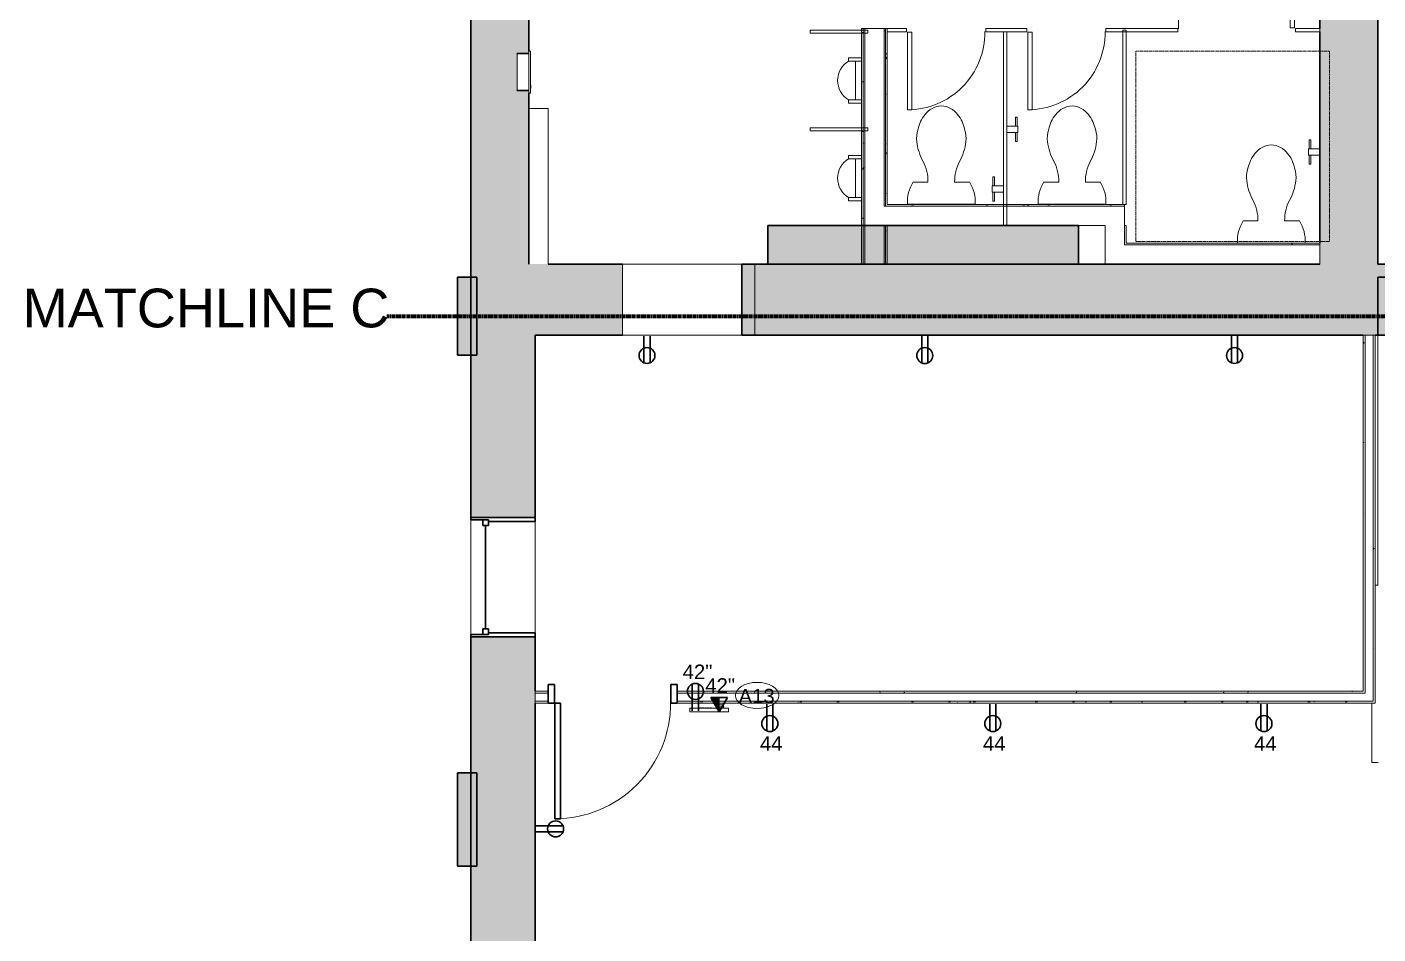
# Model space of a CAD drawing. Header units: inches. Extents: x -4688 to 1542, y -3558 to 978.
# Drawn here: x -1172.5 to -754, y -1469.7 to -1188.7 of the extents above; entities that cross this region are included whole.
import ezdxf

# ---------------------------------------------------------------- set-up
doc = ezdxf.new("R2010")
doc.units = ezdxf.units.IN
doc.header["$MEASUREMENT"] = 0
doc.linetypes.add('Dash', pattern=[0.25, 0.125, -0.125])
doc.linetypes.add('Dash 1_8_', pattern=[0.25, 0.125, -0.125])
for name, color, linetype, lineweight in [('A-ANNO-MATC', 214, 'Dash', 140), ('A-ANNO-NOTE', 131, 'Continuous', 40), ('A-DOOR', 31, 'Continuous', 18), ('A-DOOR-FRAM', 31, 'Continuous', 30), ('A-FLOR', 192, 'Continuous', 18), ('A-GLAZ', 151, 'Continuous', 18), ('A-WALL', 113, 'Continuous', 18), ('A-WALL-PATT', 111, 'Continuous', 18), ('G-ANNO-TEXT', 231, 'Continuous', 9), ('I-WALL', 2, 'Continuous', 18), ('P-SANR-FIXT', 6, 'Continuous', 9), ('Q-SPCQ', 91, 'Continuous', 9), ('Q-SPCQ-IDEN', 132, 'Continuous', 9), ('S-STRS', 31, 'Continuous', 18)]:
    doc.layers.add(name, color=color, linetype=linetype, lineweight=lineweight)
doc.styles.add('Arial', font='arial.ttf', dxfattribs={"height": 4.5})
doc.styles.add('Swis721 Lt BT', font='swissl.ttf', dxfattribs={"height": 4.5})
doc.styles.add('Swis721 Lt BT_1', font='swissl.ttf', dxfattribs={"height": 12})
pattern_1 = [(0, (0, 0), (15.36, 3.84), [0.634, -10.886, 0.634, -10.886, -61.44]), (0, (0, 0), (15.36, 3.84), [-23.04, 0.634, -22.406, 0.634, -10.886, -26.88]), (0, (0, 0), (15.36, 3.84), [-57.6, 0.634, -7.046, 0.634, -18.566]), (120, (5.76, 1.92), (-11.0055376, 11.38215), [0.634, -10.886, 0.634, -10.886, -61.44]), (120, (5.76, 1.92), (-11.0055376, 11.38215), [-23.04, 0.634, -22.406, 0.634, -10.886, -26.88]), (120, (5.76, 1.92), (-11.0055376, 11.38215), [-57.6, 0.634, -7.046, 0.634, -18.566]), (240, (7.68, 9.6), (-4.3544624, -15.22215), [0.634, -10.886, 0.634, -10.886, -61.44]), (240, (7.68, 9.6), (-4.3544624, -15.22215), [-23.04, 0.634, -22.406, 0.634, -10.886, -26.88]), (240, (7.68, 9.6), (-4.3544624, -15.22215), [-57.6, 0.634, -7.046, 0.634, -18.566])]

# ---------------------------------------------------------------- blocks, each defined once
blk = doc.blocks.new('Double Hung - large windows-5248873-1st Floor Power _ Signal')
at = {"layer": 'A-GLAZ', "color": 8, "lineweight": 30}
for p, q in [((-18.5, 10), (-17.75, 10)), ((-17.75, 4.5), (-17.75, 10)), ((17.75, 4.5), (17.75, 10)), ((18.5, 10), (17.75, 10)), ((-17.75, 6.25), (-17.75, 4.5)), ((-17.75, 6.25), (-16, 6.25)), ((-17.75, 4.5), (-16, 4.5)), ((-17.75, 4.5), (-17.25, 4.5)), ((-17.25, -10), (-17.25, 4.5)), ((-16, 6.25), (-16, 4.5)), ((-16, 5.375), (16, 5.375)), ((16, 6.25), (16, 4.5)), ((17.75, 6.25), (16, 6.25)), ((17.75, 4.5), (16, 4.5)), ((17.25, 4.5), (17.75, 4.5)), ((17.25, 4.5), (17.25, -10)), ((17.75, 6.25), (17.75, 4.5)), ((-17.25, -10), (-18.5, -10)), ((17.25, -10), (18.5, -10))]:
    blk.add_line(p, q, dxfattribs=at)
blk = doc.blocks.new('ADA TOILET - Floor Mount 2-7618385-1st Floor Power _ Signal')
at = {"layer": 'P-SANR-FIXT', "linetype": 'Dash 1_8_'}
for p, q in [((18, 60.94), (-42, 60.94)), ((-42, 60.94), (-42, 1.94)), ((18, 1.94), (18, 60.94)), ((-42, 1.94), (18, 1.94))]:
    blk.add_line(p, q, dxfattribs=at)
at = {"layer": 'P-SANR-FIXT'}
for p, q in [((-8.7, 8.31), (-4.13, 8.31)), ((4.13, 8.31), (8.7, 8.31)), ((10.46, 1.47), (-10.46, 1.47))]:
    blk.add_line(p, q, dxfattribs=at)
for centre, radius, start, end in [((0.18, 25.42), 6.45, 91.5969, 144.1622), ((-0.18, 25.42), 6.45, 35.8378, 88.4031), ((2.68, 22.72), 10.08, 140.0681, 169.0843), ((-2.68, 22.72), 10.08, 10.9157, 39.9319), ((0.88, 21.86), 8.56, 161.1064, 187.2133), ((-0.88, 21.86), 8.56, 352.7867, 18.8936), ((9.41, 22.94), 17.16, 187.2133, 208.7603), ((-9.41, 22.94), 17.16, 331.2397, 352.7867), ((-17.85, 8.46), 13.72, 359.3911, 27.0003), ((17.85, 8.46), 13.72, 152.9997, 180.6089), ((0.69, 2.25), 11.19, 147.1473, 183.9988), ((-0.69, 2.25), 11.19, 356.0012, 32.8527)]:
    blk.add_arc(centre, radius, start, end, dxfattribs=at)
blk = doc.blocks.new('P-Toilet-Floor-3D - Floor Mount 2-7619769-1st Floor Power _ Signal')
at = {"layer": 'P-SANR-FIXT'}
for p, q in [((-8.7, 8.31), (-4.13, 8.31)), ((4.13, 8.31), (8.7, 8.31)), ((10.46, 1.47), (-10.46, 1.47))]:
    blk.add_line(p, q, dxfattribs=at)
for centre, radius, start, end in [((0.18, 25.42), 6.45, 91.5969, 144.1622), ((-0.18, 25.42), 6.45, 35.8378, 88.4031), ((2.68, 22.72), 10.08, 140.0681, 169.0843), ((-2.68, 22.72), 10.08, 10.9157, 39.9319), ((0.88, 21.86), 8.56, 161.1064, 187.2133), ((-0.88, 21.86), 8.56, 352.7867, 18.8936), ((9.41, 22.94), 17.16, 187.2133, 208.7603), ((-9.41, 22.94), 17.16, 331.2397, 352.7867), ((-17.85, 8.46), 13.72, 359.3911, 27.0003), ((17.85, 8.46), 13.72, 152.9997, 180.6089), ((0.69, 2.25), 11.19, 147.1473, 183.9988), ((-0.69, 2.25), 11.19, 356.0012, 32.8527)]:
    blk.add_arc(centre, radius, start, end, dxfattribs=at)
blk = doc.blocks.new('P-Urinal-Wall-3D - P-Urinal-Wall-3D-8445270-1st Floor Power _ Signal')
at = {"layer": 'P-SANR-FIXT'}
for p, q in [((-11.29, 4), (-11.29, 8)), ((-11.29, 8), (-10.29, 8)), ((-10.29, 8), (-10.29, 4)), ((1.71, 5.85), (-10.29, 5.85)), ((-10.29, 5.85), (-10.29, 4)), ((2.73, 8), (1.71, 8)), ((1.71, 8), (1.71, 4)), ((1.71, 4), (1.71, 5.85)), ((2.73, 4), (2.73, 8)), ((-10.29, 4), (-11.29, 4)), ((-10.29, 4), (1.71, 4)), ((1.71, 4), (2.73, 4))]:
    blk.add_line(p, q, dxfattribs=at)
blk.add_arc((-4.29, 4.39), 7, 31.0027, 148.9973, dxfattribs=at)
blk = doc.blocks.new('Single Glass_All Glass_Frameless - 3_-0_x8_-0_-8319656-1st Floor Power _ Signal')
at = {"layer": 'A-DOOR'}
for p, q in [((20.62, 36.78), (20.62, 0.78)), ((21.99, 36.78), (20.62, 36.78)), ((21.99, 0.78), (21.99, 36.78)), ((20.62, 0.78), (21.99, 0.78))]:
    blk.add_line(p, q, dxfattribs=at)
at = {"layer": 'A-DOOR', "lineweight": 9}
blk.add_arc((21.99, 0.78), 36, 90, 180.5, dxfattribs=at)
blk = doc.blocks.new('Single Glass_All Glass_Frameless - 2_-0_x8_-0_-8445793-1st Floor Power _ Signal')
at = {"layer": 'A-DOOR'}
for p, q in [((14.62, 24.78), (14.62, 0.78)), ((15.99, 24.78), (14.62, 24.78)), ((15.99, 0.78), (15.99, 24.78)), ((14.62, 0.78), (15.99, 0.78))]:
    blk.add_line(p, q, dxfattribs=at)
at = {"layer": 'A-DOOR', "lineweight": 9}
blk.add_arc((15.99, 0.78), 24, 90, 180.5, dxfattribs=at)
blk = doc.blocks.new('P-Toilet-Floor-3D - Floor Mount 2-7580443-1st Floor Power _ Signal')
at = {"layer": 'P-SANR-FIXT'}
for p, q in [((10.46, -1.47), (-10.46, -1.47)), ((-8.7, -8.31), (-4.13, -8.31)), ((4.13, -8.31), (8.7, -8.31))]:
    blk.add_line(p, q, dxfattribs=at)
for centre, radius, start, end in [((0.69, -2.25), 11.19, 176.0012, 212.8527), ((-0.69, -2.25), 11.19, 327.1473, 3.9988), ((-17.85, -8.46), 13.72, 332.9997, 0.6089), ((17.85, -8.46), 13.72, 179.3911, 207.0003), ((9.41, -22.94), 17.16, 151.2397, 172.7867), ((-9.41, -22.94), 17.16, 7.2133, 28.7603), ((0.88, -21.86), 8.56, 172.7867, 198.8936), ((-0.88, -21.86), 8.56, 341.1064, 7.2133), ((2.68, -22.72), 10.08, 190.9157, 219.9319), ((-2.68, -22.72), 10.08, 320.0681, 349.0843), ((0.18, -25.42), 6.45, 215.8378, 268.4031), ((-0.18, -25.42), 6.45, 271.5969, 324.1622)]:
    blk.add_arc(centre, radius, start, end, dxfattribs=at)
blk = doc.blocks.new('Single Flush - D2 3_ X 8_-8252917-1st Floor Power _ Signal')
at = {"layer": 'A-DOOR', "lineweight": 30}
for p, q in [((16.15625, 37.6875), (16.15625, 1.875)), ((17.90625, 37.6875), (16.15625, 37.6875)), ((17.90625, 1.875), (17.90625, 37.6875)), ((16.15625, 1.875), (17.90625, 1.875))]:
    blk.add_line(p, q, dxfattribs=at)
at = {"layer": 'A-DOOR', "lineweight": 9}
blk.add_arc((17.90625, 1.875), 35.8125, 90, 180.5, dxfattribs=at)
at = {"layer": 'A-DOOR-FRAM'}
for p, q in [((-20, -3.875), (-20, 1.875)), ((-20, 1.875), (-18, 1.875)), ((-18, -3.875), (-18, 1.875)), ((18.000004, -3.875), (18.000004, 1.875)), ((18.000004, 1.875), (20.000004, 1.875)), ((20.000004, -3.875), (20.000004, 1.875)), ((-20, -3.875), (-18, -3.875)), ((18.000004, -3.875), (20.000004, -3.875))]:
    blk.add_line(p, q, dxfattribs=at)
blk = doc.blocks.new('P-Toilet_Paper_Holder - 7 1_2_x3 1_2_x7 1_4_-2803415-1st Floor Power _ Signal')
at = {"layer": 'P-SANR-FIXT'}
for p, q in [((-873.51, -1239.94), (-873.51, -1237.94)), ((-873.51, -1237.94), (-870.01, -1237.94)), ((-872.76, -1235.19), (-873.26, -1235.19)), ((-873.26, -1235.19), (-873.26, -1237.94)), ((-872.76, -1237.94), (-872.76, -1235.19)), ((-870.01, -1237.94), (-870.01, -1239.94)), ((-870.01, -1239.94), (-873.51, -1239.94)), ((-873.26, -1239.94), (-873.26, -1242.69)), ((-873.26, -1242.69), (-872.76, -1242.69)), ((-872.76, -1242.69), (-872.76, -1239.94))]:
    blk.add_line(p, q, dxfattribs=at)
blk = doc.blocks.new('P-Toilet_Paper_Holder - 7 1_2_x3 1_2_x7 1_4_-V111-1st Floor Power _ Signal')
at = {"layer": 'P-SANR-FIXT'}
for p, q in [((-774.79, -1223.68), (-775.29, -1223.68)), ((-775.29, -1223.68), (-775.29, -1226.43)), ((-774.79, -1226.43), (-774.79, -1223.68)), ((-775.54, -1228.43), (-775.54, -1226.43)), ((-775.54, -1226.43), (-772.04, -1226.43)), ((-772.04, -1228.43), (-775.54, -1228.43)), ((-775.29, -1228.43), (-775.29, -1231.18)), ((-774.79, -1231.18), (-774.79, -1228.43)), ((-775.29, -1231.18), (-774.79, -1231.18))]:
    blk.add_line(p, q, dxfattribs=at)
blk = doc.blocks.new('Combo-Ppr-Twl-Waste_Bobrick_B-38034 - B-83034-7802409-1st Floor Power _ Signal')
at = {"layer": 'P-SANR-FIXT'}
for p, q in [((-778.61, -954.4), (-778.61, -941.4)), ((-778.04, -941.4), (-778.61, -941.4)), ((-778.04, -941.4), (-778.04, -954.4)), ((-778.61, -942.9), (-778.73, -942.9)), ((-778.73, -943.9), (-778.73, -942.9)), ((-778.73, -943.9), (-778.61, -943.9)), ((-778.04, -942.28), (-774.42, -942.28)), ((-774.48, -953.43), (-774.48, -942.37)), ((-774.42, -942.37), (-774.48, -942.37)), ((-774.42, -942.28), (-774.42, -953.53)), ((-774.42, -942.37), (-774.42, -953.43)), ((-774.42, -953.53), (-778.04, -953.53)), ((-774.48, -953.43), (-774.42, -953.43)), ((-778.61, -954.4), (-778.04, -954.4))]:
    blk.add_line(p, q, dxfattribs=at)
blk = doc.blocks.new('A1012 - Telephone_ Wall Mounted_ 1 Line 12 x 12 - A1012 - Telephone_ Wall Mounted_ 1 Line 12__ x 12__-V128-1st Floor Power _ Signal')
at = {"layer": 'Q-SPCQ'}
for p, q in [((-15, -16.18), (-15, -15)), ((-15, -15), (-3, -15)), ((-15, -16.18), (-3, -16.18)), ((-13.3, -16.18), (-13.5, -16.58)), ((-13.5, -16.58), (-13.3, -16.18)), ((-13.5, -16.58), (-13.11, -17.17)), ((-13.5, -16.58), (-12.75, -16.58)), ((-12.75, -16.58), (-12.28, -16.58)), ((-12.28, -16.58), (-11.53, -16.58)), ((-11.93, -17.17), (-11.53, -16.58)), ((-11.53, -16.58), (-11.73, -16.18)), ((-11.73, -16.18), (-11.53, -16.58)), ((-9.77, -16.26), (-9.77, -16.18)), ((-9.3, -16.26), (-9.77, -16.26)), ((-9.3, -16.18), (-9.3, -16.26)), ((-8.98, -16.26), (-8.98, -16.18)), ((-8.51, -16.26), (-8.98, -16.26)), ((-8.51, -16.18), (-8.51, -16.26)), ((-8.2, -16.26), (-8.2, -16.18)), ((-7.72, -16.26), (-8.2, -16.26)), ((-7.72, -16.18), (-7.72, -16.26)), ((-7.41, -16.26), (-7.41, -16.18)), ((-6.94, -16.26), (-7.41, -16.26)), ((-6.94, -16.18), (-6.94, -16.26)), ((-6.62, -16.26), (-6.62, -16.18)), ((-6.15, -16.26), (-6.62, -16.26)), ((-6.15, -16.18), (-6.15, -16.26)), ((-3, -15), (-3, -16.18)), ((-12.75, -17.17), (-13.11, -17.17)), ((-12.28, -17.17), (-12.75, -17.17)), ((-11.93, -17.17), (-12.28, -17.17))]:
    blk.add_line(p, q, dxfattribs=at)
blk = doc.blocks.new('Appliance_Specialty Equipment Tag - Standard-3515593-1st Floor Power _ Signal')
at = {"layer": 'Q-SPCQ-IDEN'}
blk.add_ellipse((-0.0499, 0.0037), major_axis=(-0.1406, 0), ratio=0.600473, dxfattribs=at)

msp = doc.modelspace()

# ---------------------------------------------------------------- hatches: boundary and pattern name
at = {"layer": 'A-ANNO-NOTE', "lineweight": 9}
msp.add_hatch(color=256, dxfattribs=at).paths.add_polyline_path([(-958.06, -1400.85), (-960.64, -1396.38), (-958.06, -1396.38), (-958.06, -1399.07)], flags=0)
at = {"layer": 'A-WALL-PATT', "lineweight": 9}
h = msp.add_hatch(color=7, dxfattribs=at)
h.paths.add_polyline_path([(-1035.06, -1284.19), (-1017.06, -1284.19), (-1017.06, -1208.44), (-1020.69, -1208.44), (-1020.69, -1196.94), (-1017.06, -1196.94), (-1017.06, -1161.23), (-1035.06, -1161.23), (-1035.06, -1214.07)], flags=0)
h.paths.add_polyline_path([(-1017.06, -1119.73), (-1017.07, -1019.33), (-1017.08, -1006.8), (-1017.06, -1006.8), (-1017.06, -1003.94), (-1035.06, -1003.94), (-1035.06, -1119.73)], flags=0)
h.paths.add_polyline_path([(-1017.06, -962.44), (-1017.06, -859.94), (-1035.06, -859.94), (-1035.06, -962.44)], flags=0)
h.paths.add_polyline_path([(-1017.06, -818.44), (-1017.06, -715.94), (-1035.06, -715.94), (-1035.06, -818.44)], flags=0)
h.paths.add_polyline_path([(-1017.06, -674.44), (-1017.06, -567.94), (-1035.06, -567.94), (-1035.06, -674.44)], flags=0)
h.paths.add_polyline_path([(-1035.06, -534.44), (-1017.06, -534.44), (-1017.06, -425.69), (-1035.06, -425.69), (-1035.06, -532.49)], flags=0)
h.paths.add_polyline_path([(-1017.06, -388.69), (-1017.06, -275.19), (-1035.06, -275.19), (-1035.06, -388.69)], flags=0)
h.paths.add_polyline_path([(-1017.06, -239.19), (-1017.06, -119.5), (-1035.06, -119.5), (-1035.06, -239.19)], flags=0)
h.paths.add_polyline_path([(-1035.06, -83.5), (-1017.06, -83.5), (-1017.06, 16.25), (-1035.06, 16.25), (-1035.06, -45.64)], flags=0)
h = msp.add_hatch(color=7, dxfattribs=at)
h.paths.add_polyline_path([(-770.3, -1262.19), (-754.04, -1262.19), (-754.04, -1160.48), (-772.04, -1160.48), (-772.04, -1262.19)], flags=0)
h.paths.add_polyline_path([(-754.04, -1120.48), (-754.04, -1093.3), (-772.04, -1093.3), (-772.04, -1120.48)], flags=0)
h.paths.add_polyline_path([(-754.04, -1053.3), (-754.04, -1004.19), (-772.04, -1004.19), (-772.04, -1053.3)], flags=0)
h.paths.add_polyline_path([(-754.04, -962.19), (-754.04, -860.19), (-772.04, -860.19), (-772.04, -962.19), (-770.3, -962.19)], flags=0)
h.paths.add_polyline_path([(-772.04, -818.19), (-754.04, -818.19), (-754.04, -716.19), (-772.04, -716.19), (-772.04, -805.12)], flags=0)
h.paths.add_polyline_path([(-770.3, -674.19), (-754.04, -674.19), (-754.04, -571), (-772.04, -571), (-772.04, -674.19)], flags=0)
h.paths.add_polyline_path([(-754.04, -530.75), (-754.04, -428.19), (-772.04, -428.19), (-772.04, -530.75)], flags=0)
h.paths.add_polyline_path([(-754.04, -386.19), (-754.04, -278.19), (-772.04, -278.19), (-772.04, -386.19)], flags=0)
h.paths.add_polyline_path([(-754.04, -236.19), (-754.04, -129.09), (-772.04, -129.09), (-772.04, -236.19), (-770.3, -236.19)], flags=0)
h.paths.add_polyline_path([(-772.04, -88.75), (-754.04, -88.75), (-754.04, 16.25), (-772.04, 16.25), (-772.04, -72.84)], flags=0)
h = msp.add_hatch(dxfattribs=at)
h.set_pattern_fill('FP_1', color=256, style=0, pattern_type=2)
h.set_pattern_definition(pattern_1)
h.paths.add_polyline_path([(-913.51, -1262.19), (-913.51, -1189.19), (-914.01, -1189.19), (-914.01, -1262.19)], flags=0)
h = msp.add_hatch(dxfattribs=at)
h.set_pattern_fill('FP_1', color=256, style=0, pattern_type=2)
h.set_pattern_definition(pattern_1)
h.paths.add_polyline_path([(-913.01, -1262.19), (-913.01, -1189.19), (-913.51, -1189.19), (-913.51, -1262.19)], flags=0)
h = msp.add_hatch(dxfattribs=at)
h.set_pattern_fill('FP_1', color=256, style=0, pattern_type=2)
h.set_pattern_definition(pattern_1)
h.paths.add_polyline_path([(-906.51, -1262.19), (-906.51, -1250.19), (-907.01, -1250.19), (-907.01, -1262.19)], flags=0)
h.paths.add_polyline_path([(-907.01, -1244.19), (-906.51, -1244.19), (-906.51, -1189.19), (-907.01, -1189.19), (-907.01, -1214.07)], flags=0)
h = msp.add_hatch(dxfattribs=at)
h.set_pattern_fill('FP_1', color=256, style=0, pattern_type=2)
h.set_pattern_definition(pattern_1)
h.paths.add_polyline_path([(-906.01, -1262.19), (-906.01, -1250.19), (-906.51, -1250.19), (-906.51, -1262.19)], flags=0)
h.paths.add_polyline_path([(-906.51, -1244.19), (-906.01, -1244.19), (-906.01, -1189.19), (-906.51, -1189.19), (-906.51, -1214.07)], flags=0)
h = msp.add_hatch(dxfattribs=at)
h.set_pattern_fill('FP_1', color=256, style=0, pattern_type=2)
h.set_pattern_definition(pattern_1)
h.paths.add_polyline_path([(-877.38, -1244.19), (-832.51, -1244.19), (-832.51, -1243.69), (-906.01, -1243.69), (-906.01, -1244.19), (-904.15, -1244.19)], flags=0)
for points in [[(-846.81, -1262.19), (-846.81, -1250.19), (-943.06, -1250.19), (-943.06, -1262.19), (-877.38, -1262.19)], [(-988.06, -1284.19), (-988.06, -1262.19), (-1017.06, -1262.19), (-1017.06, -1284.19), (-1015.06, -1284.19)], [(-755.43, -1284.19), (-735.86, -1284.19), (-735.86, -1266.19), (-736.23, -1266.19), (-736.23, -1265.44), (-734.73, -1265.44), (-734.73, -1266.94), (-734.23, -1266.94), (-734.23, -1283.44), (-734.73, -1283.44), (-734.73, -1284.19), (-725.8, -1284.19), (-725.8, -1262.19), (-733.23, -1262.19), (-733.23, -1265.44), (-734.6, -1265.44), (-734.6, -1262.19), (-951.06, -1262.19), (-951.06, -1284.19), (-757.93, -1284.19)], [(-1039.18, -1290.34), (-1033.18, -1290.34), (-1033.18, -1266.19), (-1039.18, -1266.19)], [(-1039.18, -1448.71), (-1033.18, -1448.71), (-1033.18, -1419.78), (-1039.18, -1419.78), (-1039.18, -1447.76)]]:
    msp.add_hatch(color=7, dxfattribs=at).paths.add_polyline_path(points, flags=0)
h = msp.add_hatch(dxfattribs=at)
h.set_pattern_fill('FP_1', color=256, style=0, pattern_type=2)
h.set_pattern_definition(pattern_1)
h.paths.add_polyline_path([(-832.01, -1256.19), (-772.04, -1256.19), (-772.04, -1255.69), (-832.01, -1255.69)], flags=0)
h = msp.add_hatch(color=7, dxfattribs=at)
h.paths.add_polyline_path([(-554.8, -1284.19), (-554.8, -1266.19), (-676.23, -1266.19), (-676.23, -1284.19), (-657.68, -1284.19), (-657.68, -1270.19), (-651.68, -1270.19), (-651.68, -1284.19), (-609.68, -1284.19)], flags=0)
h.paths.add_polyline_path([(-736.23, -1284.19), (-735.86, -1284.19), (-735.86, -1266.19), (-754.04, -1266.19), (-754.04, -1284.19)], flags=0)
h = msp.add_hatch(color=7, dxfattribs=at)
h.paths.add_polyline_path([(-1035.06, -2508.84), (-1015.06, -2508.84), (-1015.06, -2405.34), (-1035.06, -2405.34)], flags=0)
h.paths.add_polyline_path([(-1015.06, -2368.34), (-1015.06, -2255.2), (-1035.06, -2255.2), (-1035.06, -2368.34)], flags=0)
h.paths.add_polyline_path([(-1015.06, -2218.2), (-1015.06, -2127.62), (-1035.06, -2127.62), (-1035.06, -2218.2)], flags=0)
h.paths.add_polyline_path([(-1035.06, -2090.62), (-1015.06, -2090.62), (-1015.06, -1977.62), (-1035.06, -1977.62)], flags=0)
h.paths.add_polyline_path([(-1015.06, -1940.62), (-1015.06, -1827.62), (-1035.06, -1827.62), (-1035.06, -1940.62)], flags=0)
h.paths.add_polyline_path([(-1015.06, -1790.62), (-1015.06, -1677.62), (-1035.06, -1677.62), (-1035.06, -1790.62)], flags=0)
h.paths.add_polyline_path([(-1015.06, -1640.62), (-1015.06, -1527.62), (-1035.06, -1527.62), (-1035.06, -1640.62)], flags=0)
h.paths.add_polyline_path([(-1015.06, -1490.62), (-1015.06, -1377.62), (-1035.06, -1377.62), (-1035.06, -1490.62)], flags=0)
h.paths.add_polyline_path([(-1035.06, -1340.62), (-1015.06, -1340.62), (-1015.06, -1284.19), (-1035.06, -1284.19), (-1035.06, -1291.97)], flags=0)
h = msp.add_hatch(dxfattribs=at)
h.set_pattern_fill('FP_1', color=256, style=0, pattern_type=2)
h.set_pattern_definition(pattern_1)
h.paths.add_polyline_path([(-757.93, -1394.44), (-757.93, -1284.19), (-758.56, -1284.19), (-758.56, -1394.44)], flags=0)
h = msp.add_hatch(dxfattribs=at)
h.set_pattern_fill('FP_1', color=256, style=0, pattern_type=2)
h.set_pattern_definition(pattern_1)
h.paths.add_polyline_path([(-755.43, -1397.56), (-754.81, -1397.56), (-754.81, -1284.19), (-755.43, -1284.19), (-755.43, -1395.06)], flags=0)
h = msp.add_hatch(dxfattribs=at)
h.set_pattern_fill('FP_1', color=256, style=0, pattern_type=2)
h.set_pattern_definition(pattern_1)
h.paths.add_polyline_path([(-757.93, -1395.06), (-757.93, -1394.44), (-971.06, -1394.44), (-971.06, -1395.06), (-930.92, -1395.06)], flags=0)
h.paths.add_polyline_path([(-1015.06, -1395.06), (-1011.06, -1395.06), (-1011.06, -1394.44), (-1015.06, -1394.44)], flags=0)
h = msp.add_hatch(dxfattribs=at)
h.set_pattern_fill('FP_1', color=256, style=0, pattern_type=2)
h.set_pattern_definition(pattern_1)
h.paths.add_polyline_path([(-754.81, -1398.19), (-754.81, -1397.56), (-971.06, -1397.56), (-971.06, -1398.19), (-930.92, -1398.19)], flags=0)
h.paths.add_polyline_path([(-1015.06, -1398.19), (-1011.06, -1398.19), (-1011.06, -1397.56), (-1015.06, -1397.56)], flags=0)

# ---------------------------------------------------------------- linework, layer by layer
at = {"layer": 'A-ANNO-MATC'}
msp.add_line((-1061.04, -1278.34), (-515.04, -1278.34), dxfattribs=at)
at = {"layer": 'A-ANNO-NOTE', "lineweight": 30}
for p, q in [((-981.4, -1284.51), (-981.4, -1292.77)), ((-979.48, -1284.51), (-979.48, -1292.77)), ((-895.35, -1284.51), (-895.35, -1292.77)), ((-893.43, -1284.51), (-893.43, -1292.77)), ((-799.38, -1284.51), (-799.38, -1292.77)), ((-797.46, -1284.51), (-797.46, -1292.77)), ((-966.4, -1400.52), (-966.4, -1392.26)), ((-964.48, -1400.52), (-964.48, -1392.26)), ((-958.06, -1400.85), (-960.64, -1396.38)), ((-955.48, -1396.38), (-960.64, -1396.38)), ((-958.06, -1400.85), (-955.48, -1396.38)), ((-943.35, -1398.51), (-943.35, -1406.77)), ((-941.43, -1398.51), (-941.43, -1406.77)), ((-874.27, -1398.51), (-874.27, -1406.77)), ((-872.35, -1398.51), (-872.35, -1406.77)), ((-790.27, -1398.51), (-790.27, -1406.77)), ((-788.35, -1398.51), (-788.35, -1406.77)), ((-1014.74, -1436.15), (-1006.47, -1436.15)), ((-1014.74, -1438.07), (-1006.47, -1438.07))]:
    msp.add_line(p, q, dxfattribs=at)
at = {"layer": 'A-ANNO-NOTE', "lineweight": 9}
for p, q in [((-958.06, -1400.85), (-960.64, -1396.38)), ((-960.64, -1396.38), (-958.06, -1396.38)), ((-958.06, -1396.38), (-958.06, -1400.85))]:
    msp.add_line(p, q, dxfattribs=at)
at = {"layer": 'A-ANNO-NOTE', "lineweight": 30}
for centre, radius in [((-980.44, -1290.49), 2.47), ((-894.39, -1290.49), 2.48), ((-798.42, -1290.49), 2.47), ((-965.44, -1394.54), 2.48), ((-942.39, -1404.49), 2.48), ((-873.31, -1404.49), 2.48), ((-789.31, -1404.49), 2.48), ((-1008.75, -1437.11), 2.48)]:
    msp.add_circle(centre, radius, dxfattribs=at)
at = {"layer": 'A-FLOR'}
msp.add_line((-754.04, -1284.19), (-754.04, -1361.59), dxfattribs=at)
at = {"layer": 'A-WALL', "color": 8, "lineweight": 30}
for p, q in [((-1035.06, -1161.23), (-1035.06, -1340.62)), ((-1017.06, -1196.19), (-1017.06, -1161.23)), ((-772.04, -1160.48), (-772.04, -1189.19)), ((-754.04, -1262.19), (-754.04, -1160.48)), ((-772.04, -1190.19), (-772.04, -1255.69)), ((-1020.69, -1197.06), (-1020.69, -1196.94)), ((-1020.69, -1196.94), (-1017.06, -1196.94)), ((-1020.69, -1208.44), (-1020.69, -1208.31)), ((-1017.06, -1208.44), (-1020.69, -1208.44)), ((-1017.06, -1262.19), (-1017.06, -1209.19)), ((-846.81, -1250.19), (-943.06, -1250.19)), ((-943.06, -1250.19), (-943.06, -1262.19)), ((-846.81, -1262.19), (-846.81, -1250.19)), ((-988.06, -1262.19), (-1011.06, -1262.19)), ((-951.06, -1262.19), (-951.06, -1284.19)), ((-951.06, -1262.19), (-772.04, -1262.19)), ((-734.6, -1262.19), (-754.04, -1262.19)), ((-1039.18, -1266.19), (-1039.18, -1290.34)), ((-1033.18, -1266.19), (-1039.18, -1266.19)), ((-1033.18, -1290.34), (-1033.18, -1266.19)), ((-736.23, -1266.19), (-754.04, -1266.19)), ((-754.04, -1266.19), (-754.04, -1284.19)), ((-1015.06, -1340.62), (-1015.06, -1284.19)), ((-1015.06, -1284.19), (-988.06, -1284.19)), ((-951.06, -1284.19), (-758.56, -1284.19)), ((-754.81, -1284.19), (-736.23, -1284.19)), ((-1039.18, -1290.34), (-1033.18, -1290.34)), ((-1035.06, -1340.62), (-1015.06, -1340.62)), ((-1035.06, -1377.62), (-1035.06, -1490.62)), ((-1015.06, -1377.62), (-1035.06, -1377.62)), ((-1015.06, -1394.44), (-1015.06, -1377.62)), ((-1015.06, -1490.62), (-1015.06, -1398.19)), ((-1039.18, -1419.78), (-1039.18, -1448.71)), ((-1033.18, -1419.78), (-1039.18, -1419.78)), ((-1033.18, -1448.71), (-1033.18, -1419.78)), ((-1039.18, -1448.71), (-1033.18, -1448.71))]:
    msp.add_line(p, q, dxfattribs=at)
at = {"layer": 'A-WALL'}
for p, q in [((-913.51, -1262.19), (-913.51, -1189.19)), ((-913.01, -1262.19), (-913.01, -1189.19)), ((-907.01, -1244.19), (-907.01, -1189.19)), ((-906.51, -1244.19), (-906.51, -1189.19)), ((-772.04, -1190.19), (-772.04, -1189.19)), ((-1011.06, -1213.94), (-1017.06, -1213.94)), ((-1011.06, -1262.19), (-1011.06, -1213.94)), ((-832.51, -1244.19), (-907.01, -1244.19)), ((-907.01, -1262.19), (-907.01, -1250.19)), ((-906.51, -1262.19), (-906.51, -1250.19)), ((-832.51, -1250.19), (-832.51, -1256.19)), ((-832.51, -1256.19), (-772.04, -1256.19)), ((-772.04, -1262.19), (-772.04, -1255.69)), ((-951.06, -1262.19), (-988.06, -1262.19)), ((-947.06, -1284.19), (-947.06, -1262.19)), ((-988.06, -1284.19), (-951.06, -1284.19)), ((-754.81, -1284.19), (-758.56, -1284.19)), ((-757.93, -1284.19), (-757.93, -1395.06)), ((-755.43, -1284.19), (-755.43, -1397.56)), ((-1015.06, -1394.44), (-1015.06, -1398.19)), ((-1015.06, -1395.06), (-1011.06, -1395.06)), ((-1015.06, -1397.56), (-1011.06, -1397.56)), ((-971.06, -1395.06), (-757.93, -1395.06)), ((-971.06, -1397.56), (-755.43, -1397.56))]:
    msp.add_line(p, q, dxfattribs=at)
at = {"layer": 'A-WALL', "color": 55}
msp.add_line((-988.06, -1284.19), (-988.06, -1262.19), dxfattribs=at)
at = {"layer": 'A-WALL', "lineweight": 9}
for p, q in [((-1035.06, -1377.62), (-1035.06, -1340.62)), ((-1015.06, -1340.62), (-1015.06, -1377.62))]:
    msp.add_line(p, q, dxfattribs=at)
at = {"layer": 'I-WALL'}
for p, q in [((-912.01, -1189.69), (-929.89, -1189.69)), ((-929.89, -1189.69), (-929.89, -1190.69)), ((-929.89, -1190.69), (-912.01, -1190.69)), ((-914.01, -1189.19), (-914.01, -1198.29)), ((-900.01, -1189.19), (-914.01, -1189.19)), ((-912.01, -1190.69), (-912.01, -1189.69)), ((-906.01, -1243.69), (-906.01, -1189.19)), ((-906.01, -1190.19), (-900.01, -1190.19)), ((-900.01, -1190.19), (-900.01, -1189.19)), ((-862.76, -1189.19), (-875.51, -1189.19)), ((-875.51, -1189.19), (-875.51, -1190.19)), ((-875.51, -1190.19), (-862.76, -1190.19)), ((-870.01, -1190.19), (-870.01, -1237.94)), ((-869.01, -1219.44), (-869.01, -1190.19)), ((-862.76, -1190.19), (-862.76, -1189.19)), ((-816.04, -1189.19), (-838.26, -1189.19)), ((-838.26, -1189.19), (-838.26, -1190.19)), ((-838.26, -1190.19), (-816.04, -1190.19)), ((-833.01, -1189.69), (-833.01, -1243.69)), ((-832.01, -1189.69), (-833.01, -1189.69)), ((-832.01, -1243.69), (-832.01, -1189.69)), ((-816.04, -1190.19), (-816.04, -1189.19)), ((-772.04, -1189.19), (-779.54, -1189.19)), ((-779.54, -1189.19), (-779.54, -1190.19)), ((-779.54, -1190.19), (-772.04, -1190.19)), ((-914.01, -1212.31), (-914.01, -1228.54)), ((-912.01, -1219.94), (-929.89, -1219.94)), ((-929.89, -1219.94), (-929.89, -1220.94)), ((-929.89, -1220.94), (-912.01, -1220.94)), ((-912.01, -1220.94), (-912.01, -1219.94)), ((-869.01, -1250.19), (-869.01, -1221.44)), ((-914.01, -1242.56), (-914.01, -1262.19)), ((-870.01, -1239.94), (-870.01, -1250.19)), ((-832.01, -1243.69), (-906.01, -1243.69)), ((-832.51, -1250.19), (-832.51, -1243.69)), ((-906.01, -1262.19), (-906.01, -1250.19)), ((-846.81, -1250.19), (-838.51, -1250.19)), ((-838.51, -1250.19), (-838.51, -1262.19)), ((-832.01, -1250.19), (-832.51, -1250.19)), ((-832.01, -1255.69), (-832.01, -1250.19)), ((-772.04, -1255.69), (-832.01, -1255.69)), ((-758.56, -1284.19), (-758.56, -1394.44)), ((-754.81, -1398.19), (-754.81, -1284.19)), ((-1011.06, -1394.44), (-1015.06, -1394.44)), ((-1011.06, -1398.19), (-1011.06, -1394.44)), ((-758.56, -1394.44), (-971.06, -1394.44)), ((-971.06, -1394.44), (-971.06, -1398.19)), ((-1015.06, -1398.19), (-1011.06, -1398.19)), ((-971.06, -1398.19), (-754.81, -1398.19))]:
    msp.add_line(p, q, dxfattribs=at)
at = {"layer": 'S-STRS', "lineweight": 9}
for p, q in [((-753.93, -1361.59), (-754.81, -1361.59)), ((-755.93, -1416.59), (-755.93, -1398.19)), ((-755.93, -1416.59), (-753.93, -1416.59))]:
    msp.add_line(p, q, dxfattribs=at)

# ---------------------------------------------------------------- block references
at = {"layer": 'A-DOOR'}
msp.add_blockref('Single Glass_All Glass_Frameless - 3_-0_x8_-0_-8319656-1st Floor Power _ Signal', (-801.79, -1189.77), dxfattribs=at)
at = {"layer": 'A-DOOR', "rotation": 180}
for name, p in [('Single Glass_All Glass_Frameless - 2_-0_x8_-0_-8445793-1st Floor Power _ Signal', (-883.77, -1189.6)), ('Single Glass_All Glass_Frameless - 2_-0_x8_-0_-8445793-1st Floor Power _ Signal', (-846.52, -1189.6)), ('Single Flush - D2 3_ X 8_-8252917-1st Floor Power _ Signal', (-991.06, -1396.31))]:
    msp.add_blockref(name, p, dxfattribs=at)
at = {"layer": 'A-GLAZ', "rotation": 89.99999999999991}
msp.add_blockref('Double Hung - large windows-5248873-1st Floor Power _ Signal', (-1025.06, -1359.12), dxfattribs=at)
at = {"layer": 'P-SANR-FIXT'}
for name, p, rotation in [('Combo-Ppr-Twl-Waste_Bobrick_B-38034 - B-83034-7802409-1st Floor Power _ Signal', (-1795.11, -2150.59), 180), ('P-Urinal-Wall-3D - P-Urinal-Wall-3D-8445270-1st Floor Power _ Signal', (-910.01, -1201.02), 89.99999999999986), ('P-Toilet-Floor-3D - Floor Mount 2-7580443-1st Floor Power _ Signal', (-889.26, -1245.06), 180), ('P-Toilet_Paper_Holder - 7 1_2_x3 1_2_x7 1_4_-2803415-1st Floor Power _ Signal', (-1739.02, -2459.37), 180), ('P-Urinal-Wall-3D - P-Urinal-Wall-3D-8445270-1st Floor Power _ Signal', (-910.01, -1231.27), 89.99999999999986)]:
    msp.add_blockref(name, p, dxfattribs=dict(at, rotation=rotation))
for name, p in [('ADA TOILET - Floor Mount 2-7618385-1st Floor Power _ Signal', (-787.04, -1257.13)), ('P-Toilet-Floor-3D - Floor Mount 2-7619769-1st Floor Power _ Signal', (-848.76, -1245.06)), ('P-Toilet_Paper_Holder - 7 1_2_x3 1_2_x7 1_4_-V111-1st Floor Power _ Signal', (0, 0)), ('P-Toilet_Paper_Holder - 7 1_2_x3 1_2_x7 1_4_-2803415-1st Floor Power _ Signal', (0, 0))]:
    msp.add_blockref(name, p, dxfattribs=at)
at = {"layer": 'Q-SPCQ', "rotation": 180}
msp.add_blockref('A1012 - Telephone_ Wall Mounted_ 1 Line 12 x 12 - A1012 - Telephone_ Wall Mounted_ 1 Line 12__ x 12__-V128-1st Floor Power _ Signal', (-970.18, -1415.85), dxfattribs=at)
at = {"layer": 'Q-SPCQ-IDEN', "xscale": 47.99999999999997, "yscale": 47.99999999999997, "zscale": 47.99999999999997}
msp.add_blockref('Appliance_Specialty Equipment Tag - Standard-3515593-1st Floor Power _ Signal', (-943.93, -1395.97), dxfattribs=at)

# ---------------------------------------------------------------- texts
at = {"layer": 'A-ANNO-NOTE', "lineweight": 9, "char_height": 4.5, "attachment_point": 1, "style": 'Swis721 Lt BT'}
for s, insert, width in [('42"', (-969.39, -1386.22), 10.302), ('42"', (-962.38, -1390.45), 10.302), ('44', (-945.46, -1408.43), 8.181), ('44', (-876.38, -1408.43), 8.181), ('44', (-792.38, -1408.43), 8.181)]:
    msp.add_mtext(s, dxfattribs=dict(at, insert=insert, width=width))
at = {"layer": 'G-ANNO-TEXT', "color": 7, "insert": (-1173.89, -1269.78), "char_height": 12, "width": 128.775, "attachment_point": 1, "style": 'Swis721 Lt BT_1'}
msp.add_mtext('MATCHLINE C', dxfattribs=at)
at = {"layer": 'Q-SPCQ-IDEN', "insert": (-952.07, -1393.74), "char_height": 4.5, "width": 13.635, "attachment_point": 1, "style": 'Arial'}
msp.add_mtext('A13', dxfattribs=at)

doc.saveas('drawing.dxf')
